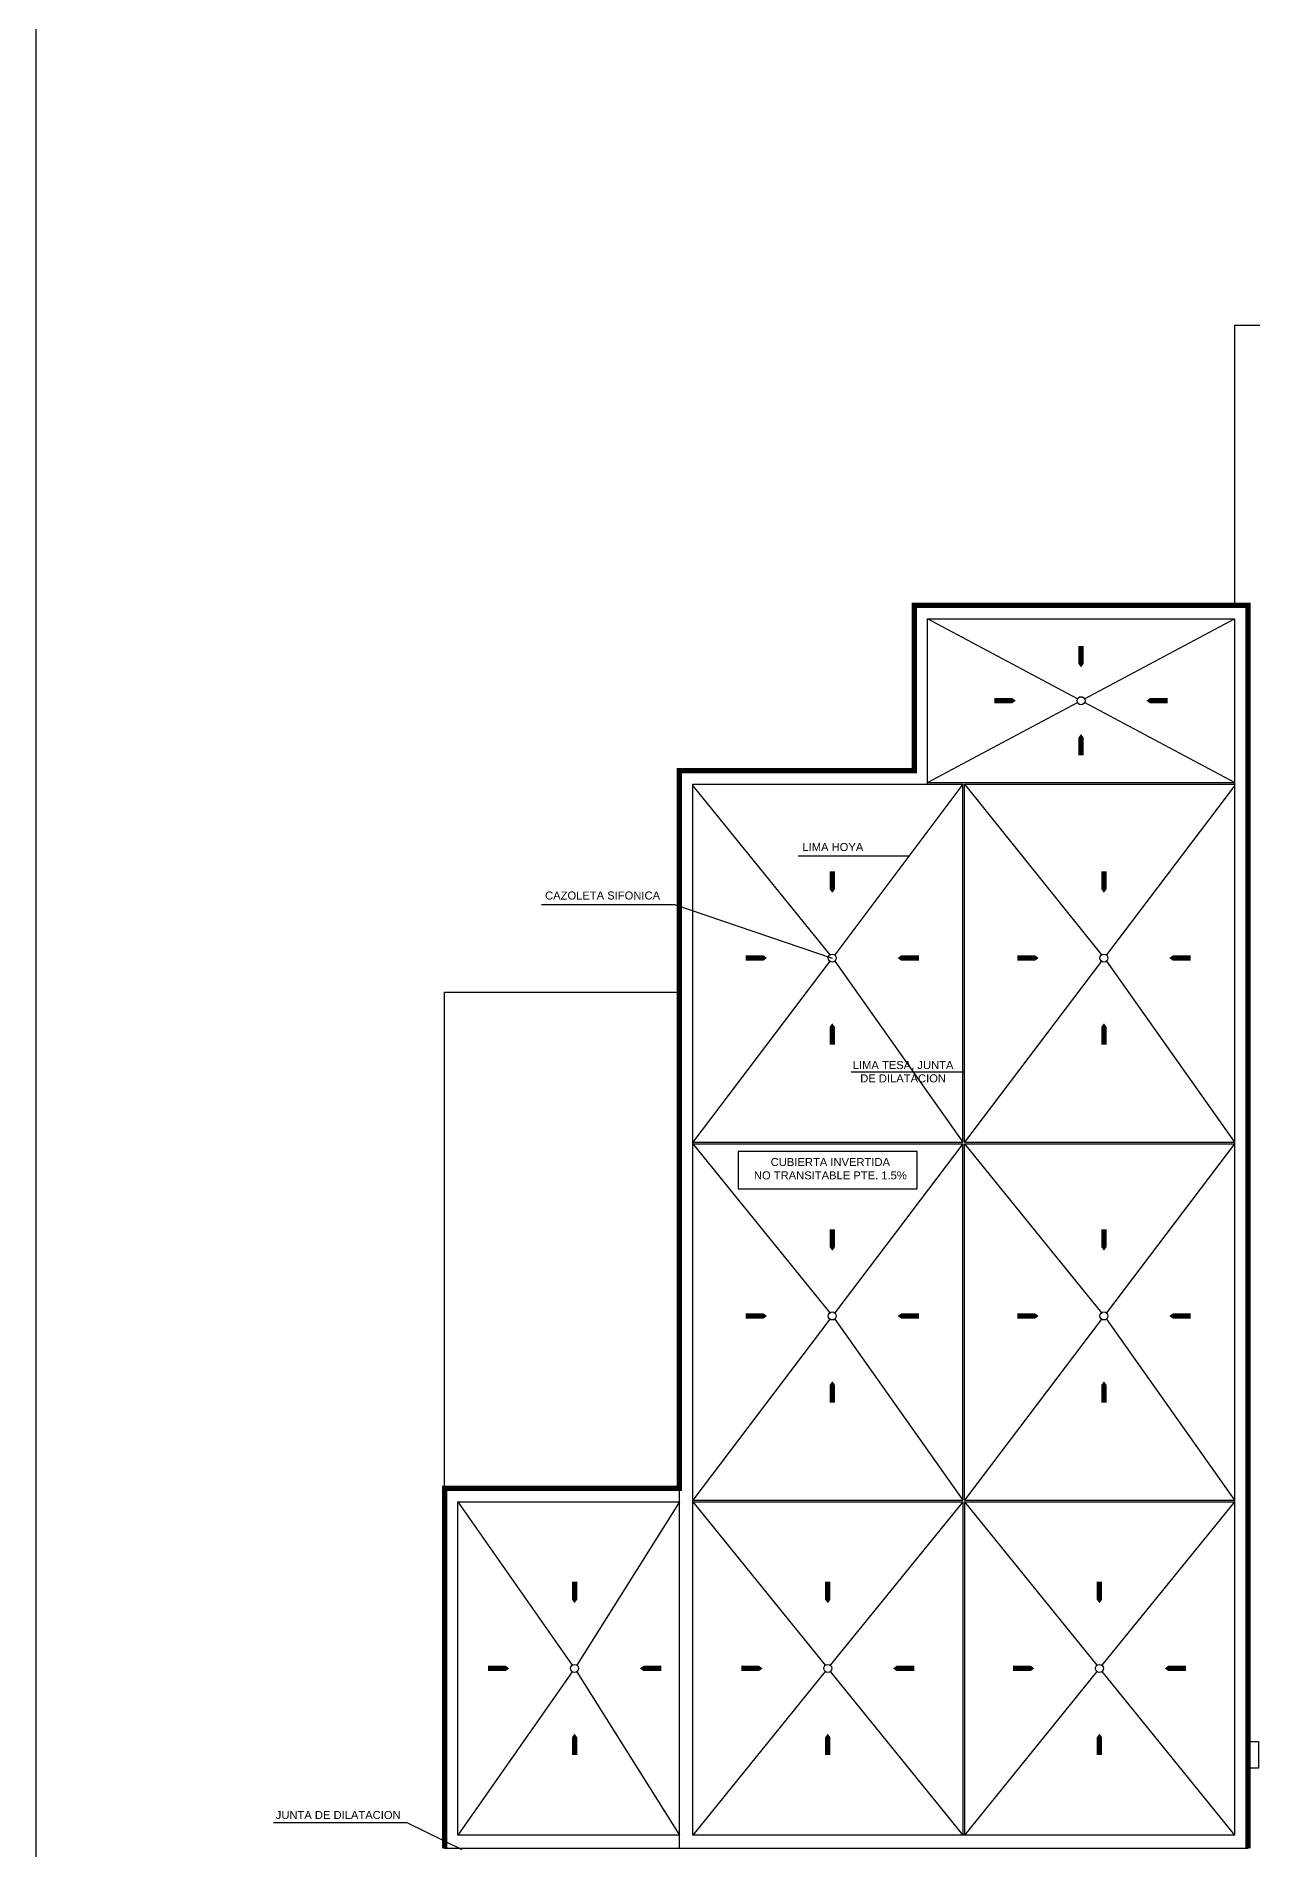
# Model space of a CAD drawing. Header units: millimetres. Extents: x -97 to -13, y 102 to 221.
# Drawn here: x -96.84 to -74.05, y 163.58 to 197.57 of the extents above; entities that cross this region are included whole.
import ezdxf

# ---------------------------------------------------------------- set-up
doc = ezdxf.new("R2010")
doc.units = ezdxf.units.MM
doc.header["$MEASUREMENT"] = 0
doc.layers.get('0').update_dxf_attribs({"linetype": 'CONTINUOUS'})
doc.layers.add('0-muros-120', color=1, linetype='CONTINUOUS')
doc.styles.get("Standard").update_dxf_attribs({"font": 'ARIAL.TTF'})

msp = doc.modelspace()

# ---------------------------------------------------------------- linework, layer by layer
at = {"color": 104, "linetype": 'Continuous'}
for p, q in [((-74.391, 192.151), (-74.391, 186.901)), ((-68.241, 192.151), (-74.391, 192.151)), ((-80.391, 183.801), (-80.391, 186.901)), ((-80.391, 186.901), (-74.141, 186.901)), ((-80.141, 183.551), (-80.141, 186.651)), ((-80.141, 186.651), (-74.391, 186.651)), ((-74.391, 186.651), (-74.391, 163.851)), ((-74.141, 186.901), (-74.141, 163.601)), ((-84.791, 163.601), (-84.791, 183.801)), ((-84.791, 183.801), (-80.391, 183.801)), ((-84.541, 163.851), (-84.541, 183.551)), ((-84.541, 183.551), (-80.141, 183.551)), ((-89.191, 163.601), (-89.191, 170.351)), ((-89.191, 170.351), (-84.791, 170.351)), ((-88.941, 163.851), (-88.941, 170.101)), ((-88.941, 170.101), (-84.791, 170.101)), ((-84.791, 163.851), (-88.941, 163.851)), ((-74.391, 163.851), (-84.541, 163.851)), ((-74.141, 163.601), (-89.191, 163.601))]:
    msp.add_line(p, q, dxfattribs=at)
at = {"color": 8, "linetype": 'Continuous'}
for p, q in [((-77.332, 185.151), (-80.141, 186.651)), ((-77.2, 185.151), (-74.391, 186.651)), ((-80.141, 183.581), (-77.332, 185.08)), ((-74.391, 183.581), (-77.2, 185.08)), ((-80.141, 183.581), (-74.391, 183.581)), ((-84.541, 183.521), (-81.974, 180.35)), ((-79.481, 183.551), (-81.881, 180.351)), ((-80.141, 183.551), (-79.481, 183.551)), ((-79.481, 176.841), (-79.481, 183.551)), ((-79.451, 176.841), (-79.451, 183.551)), ((-79.451, 183.551), (-76.884, 180.35)), ((-79.451, 183.551), (-74.391, 183.551)), ((-74.391, 183.521), (-76.791, 180.351)), ((-81.972, 180.232), (-84.541, 176.841)), ((-81.879, 180.233), (-79.481, 176.841)), ((-76.882, 180.232), (-79.451, 176.841)), ((-76.789, 180.233), (-74.391, 176.841)), ((-84.541, 176.841), (-79.481, 176.841)), ((-84.541, 176.811), (-79.481, 176.811)), ((-84.541, 176.811), (-81.974, 173.64)), ((-79.481, 176.811), (-81.881, 173.641)), ((-79.481, 170.131), (-79.481, 176.811)), ((-79.451, 176.841), (-74.391, 176.841)), ((-79.451, 170.131), (-79.451, 176.811)), ((-79.451, 176.811), (-74.391, 176.811)), ((-79.451, 176.811), (-76.884, 173.64)), ((-74.391, 176.811), (-76.791, 173.641)), ((-81.972, 173.522), (-84.541, 170.131)), ((-81.879, 173.523), (-79.481, 170.131)), ((-76.882, 173.522), (-79.451, 170.131)), ((-76.789, 173.523), (-74.391, 170.131)), ((-88.941, 170.101), (-86.799, 167.037)), ((-84.791, 170.101), (-86.713, 167.037)), ((-84.541, 170.131), (-79.481, 170.131)), ((-84.541, 170.101), (-79.481, 170.101)), ((-84.541, 170.101), (-82.058, 167.034)), ((-79.481, 170.101), (-81.964, 167.034)), ((-79.481, 170.101), (-79.481, 163.851)), ((-79.451, 170.131), (-74.391, 170.131)), ((-79.451, 170.101), (-79.451, 163.851)), ((-79.451, 170.101), (-74.391, 170.101)), ((-79.451, 170.101), (-76.968, 167.034)), ((-74.391, 170.101), (-76.874, 167.034)), ((-86.799, 166.914), (-88.941, 163.851)), ((-86.713, 166.914), (-84.791, 163.851)), ((-82.058, 166.917), (-84.541, 163.851)), ((-81.964, 166.917), (-79.481, 163.851)), ((-76.968, 166.917), (-79.451, 163.851)), ((-76.874, 166.917), (-74.391, 163.851))]:
    msp.add_line(p, q, dxfattribs=at)
for p, q in [((-82.566, 182.209), (-80.475, 182.209)), ((-87.374, 181.297), (-84.882, 181.297)), ((-84.882, 181.297), (-81.927, 180.292)), ((-81.574, 178.16), (-79.457, 178.16)), ((-92.394, 164.089), (-89.901, 164.089)), ((-89.901, 164.089), (-88.865, 163.584))]:
    msp.add_line(p, q)
at = {"color": 1, "linetype": 'Continuous'}
msp.add_lwpolyline([(-12.841, 101.732), (-96.841, 101.732), (-96.841, 220.532), (-12.841, 220.532)], close=True, dxfattribs=at)
at = {"color": 252}
for points in [[(-77.266, 186.14, 0.1, 0.1, 0), (-77.266, 185.94, 0.3, 0, 0), (-77.266, 185.74, 0, 0, 0)], [(-78.889, 185.116, 0.1, 0.1, 0), (-78.689, 185.116, 0.3, 0, 0), (-78.489, 185.116, 0, 0, 0)], [(-75.642, 185.116, 0.1, 0.1, 0), (-75.842, 185.116, 0.3, 0, 0), (-76.042, 185.116, 0, 0, 0)], [(-77.266, 184.091, 0.1, 0.1, 0), (-77.266, 184.291, 0.3, 0, 0), (-77.266, 184.491, 0, 0, 0)], [(-81.927, 181.915, 0.1, 0.1, 0), (-81.927, 181.715, 0.3, 0, 0), (-81.927, 181.515, 0, 0, 0)], [(-76.837, 181.915, 0.1, 0.1, 0), (-76.837, 181.715, 0.3, 0, 0), (-76.837, 181.515, 0, 0, 0)], [(-83.55, 180.292, 0.1, 0.1, 0), (-83.35, 180.292, 0.3, 0, 0), (-83.15, 180.292, 0, 0, 0)], [(-80.303, 180.292, 0.1, 0.1, 0), (-80.503, 180.292, 0.3, 0, 0), (-80.703, 180.292, 0, 0, 0)], [(-78.46, 180.292, 0.1, 0.1, 0), (-78.26, 180.292, 0.3, 0, 0), (-78.06, 180.292, 0, 0, 0)], [(-75.213, 180.292, 0.1, 0.1, 0), (-75.413, 180.292, 0.3, 0, 0), (-75.613, 180.292, 0, 0, 0)], [(-81.927, 178.668, 0.1, 0.1, 0), (-81.927, 178.868, 0.3, 0, 0), (-81.927, 179.068, 0, 0, 0)], [(-76.837, 178.668, 0.1, 0.1, 0), (-76.837, 178.868, 0.3, 0, 0), (-76.837, 179.068, 0, 0, 0)], [(-81.927, 175.205, 0.1, 0.1, 0), (-81.927, 175.005, 0.3, 0, 0), (-81.927, 174.805, 0, 0, 0)], [(-76.837, 175.205, 0.1, 0.1, 0), (-76.837, 175.005, 0.3, 0, 0), (-76.837, 174.805, 0, 0, 0)], [(-83.55, 173.582, 0.1, 0.1, 0), (-83.35, 173.582, 0.3, 0, 0), (-83.15, 173.582, 0, 0, 0)], [(-80.303, 173.582, 0.1, 0.1, 0), (-80.503, 173.582, 0.3, 0, 0), (-80.703, 173.582, 0, 0, 0)], [(-78.46, 173.582, 0.1, 0.1, 0), (-78.26, 173.582, 0.3, 0, 0), (-78.06, 173.582, 0, 0, 0)], [(-75.213, 173.582, 0.1, 0.1, 0), (-75.413, 173.582, 0.3, 0, 0), (-75.613, 173.582, 0, 0, 0)], [(-81.927, 171.958, 0.1, 0.1, 0), (-81.927, 172.158, 0.3, 0, 0), (-81.927, 172.358, 0, 0, 0)], [(-76.837, 171.958, 0.1, 0.1, 0), (-76.837, 172.158, 0.3, 0, 0), (-76.837, 172.358, 0, 0, 0)], [(-86.756, 168.599, 0.1, 0.1, 0), (-86.756, 168.399, 0.3, 0, 0), (-86.756, 168.199, 0, 0, 0)], [(-82.011, 168.599, 0.1, 0.1, 0), (-82.011, 168.399, 0.3, 0, 0), (-82.011, 168.199, 0, 0, 0)], [(-76.921, 168.599, 0.1, 0.1, 0), (-76.921, 168.399, 0.3, 0, 0), (-76.921, 168.199, 0, 0, 0)], [(-88.379, 166.976, 0.1, 0.1, 0), (-88.179, 166.976, 0.3, 0, 0), (-87.979, 166.976, 0, 0, 0)], [(-85.132, 166.976, 0.1, 0.1, 0), (-85.332, 166.976, 0.3, 0, 0), (-85.532, 166.976, 0, 0, 0)], [(-83.634, 166.976, 0.1, 0.1, 0), (-83.434, 166.976, 0.3, 0, 0), (-83.234, 166.976, 0, 0, 0)], [(-80.387, 166.976, 0.1, 0.1, 0), (-80.587, 166.976, 0.3, 0, 0), (-80.787, 166.976, 0, 0, 0)], [(-78.544, 166.976, 0.1, 0.1, 0), (-78.344, 166.976, 0.3, 0, 0), (-78.144, 166.976, 0, 0, 0)], [(-75.297, 166.976, 0.1, 0.1, 0), (-75.497, 166.976, 0.3, 0, 0), (-75.697, 166.976, 0, 0, 0)], [(-86.756, 165.352, 0.1, 0.1, 0), (-86.756, 165.552, 0.3, 0, 0), (-86.756, 165.752, 0, 0, 0)], [(-82.011, 165.352, 0.1, 0.1, 0), (-82.011, 165.552, 0.3, 0, 0), (-82.011, 165.752, 0, 0, 0)], [(-76.921, 165.352, 0.1, 0.1, 0), (-76.921, 165.552, 0.3, 0, 0), (-76.921, 165.752, 0, 0, 0)]]:
    msp.add_lwpolyline(points, format="xyseb", dxfattribs=at)
at = {"color": 104, "linetype": 'Continuous'}
msp.add_lwpolyline([(-84.791, 170.351), (-89.191, 170.351), (-89.191, 179.651), (-84.791, 179.651)], dxfattribs=at)
at = {"color": 2}
msp.add_lwpolyline([(-83.691, 175.967), (-80.336, 175.967), (-80.336, 176.667), (-83.691, 176.667)], close=True, dxfattribs=at)
at = {"color": 2, "linetype": 'Continuous'}
msp.add_lwpolyline([(-74.141, 165.606), (-73.941, 165.606), (-73.941, 165.106), (-74.141, 165.106)], dxfattribs=at)
at = {"color": 8, "linetype": 'Continuous'}
for centre in [(-77.266, 185.116), (-81.927, 180.292), (-76.837, 180.292), (-81.927, 173.582), (-76.837, 173.582), (-86.756, 166.976), (-82.011, 166.976), (-76.921, 166.976)]:
    msp.add_circle(centre, 0.075, dxfattribs=at)
at = {"layer": '0-muros-120', "linetype": 'Continuous', "const_width": 0.1}
msp.add_lwpolyline([(-89.191, 163.601), (-89.191, 170.351), (-84.791, 170.351), (-84.791, 183.801), (-80.391, 183.801), (-80.391, 186.901), (-74.141, 186.901), (-74.141, 163.601)], dxfattribs=at)

# ---------------------------------------------------------------- texts
at = {"char_height": 0.15}
for s, insert, attachment_point in [('LIMA HOYA', (-82.487, 182.448), 1), ('CAZOLETA SIFONICA', (-86.231, 181.463), 5), ('LIMA TESA, JUNTA\\PDE DILATACION', (-80.6, 178.16), 5), ('CUBIERTA INVERTIDA\\PNO TRANSITABLE PTE. 1.5%', (-81.963, 176.342), 5), ('JUNTA DE DILATACION', (-92.354, 164.303), 1)]:
    msp.add_mtext(s, dxfattribs=dict(at, insert=insert, attachment_point=attachment_point))

doc.saveas('drawing.dxf')
